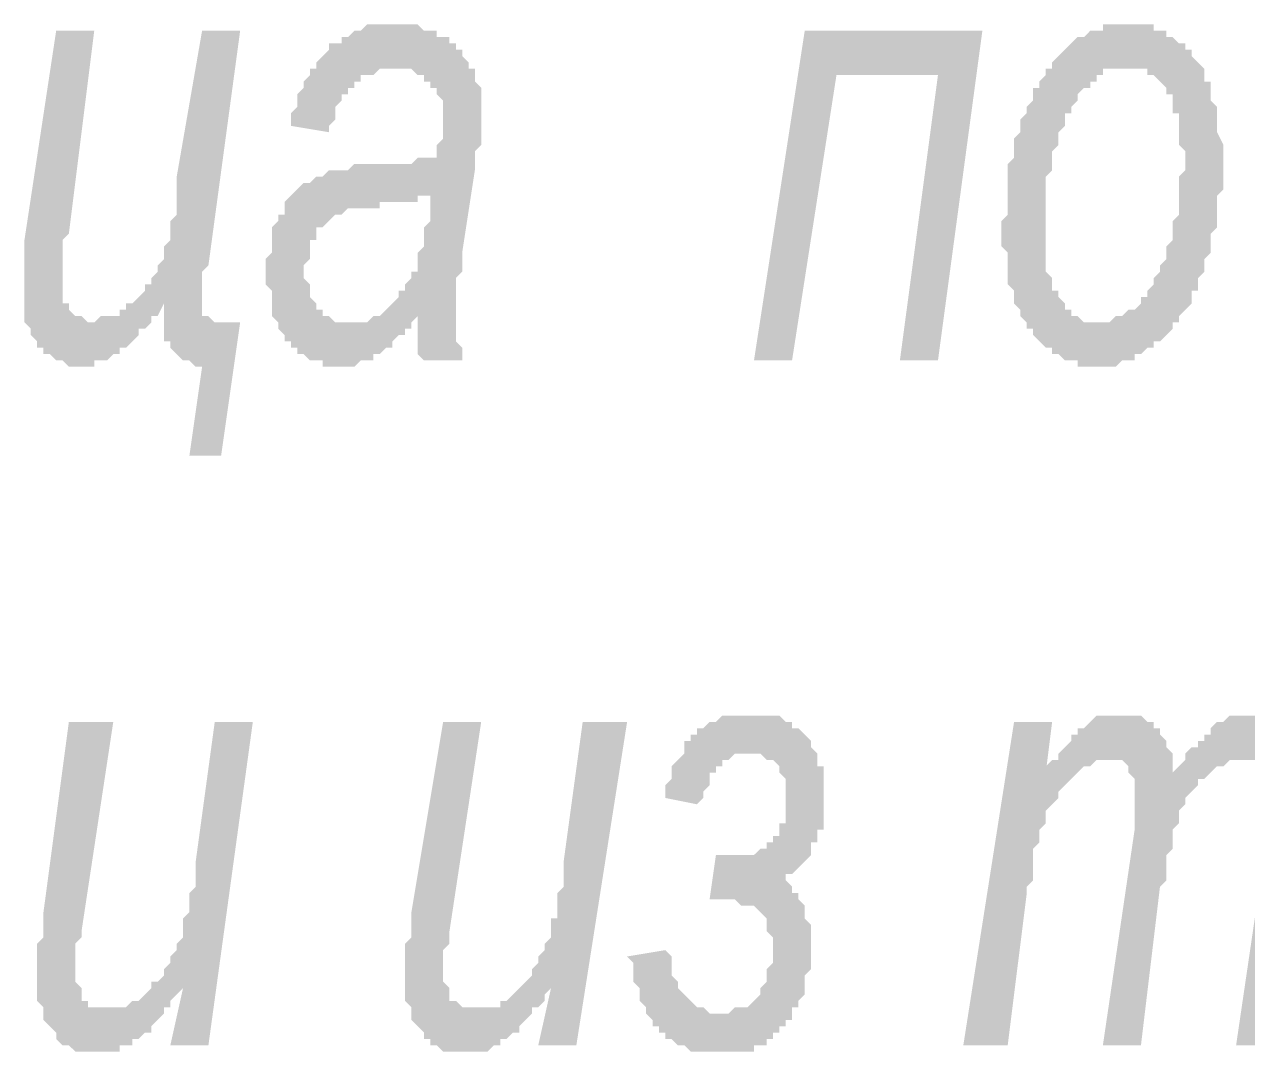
# Model space of a CAD drawing. Header units: millimetres. Extents: x 1372 to 666090, y 1285 to 31551.
# Drawn here: x 506960 to 507764, y 5129 to 5805 of the extents above; entities that cross this region are included whole.
import ezdxf

# ---------------------------------------------------------------- set-up
doc = ezdxf.new("R2010")
doc.units = ezdxf.units.MM
doc.layers.add('PDF _75-АЗ Штамп', color=7, linetype='Continuous')

msp = doc.modelspace()

# ---------------------------------------------------------------- hatches: boundary and pattern name
at = {"layer": 'PDF _75-АЗ Штамп', "transparency": 33554559}
for points in [[(506980.93, 5800.69), (507005.96, 5800.69), (506989.28, 5667.21), (506985.11, 5663.04), (506985.11, 5658.87), (506985.11, 5650.52), (506985.11, 5646.35), (506985.11, 5642.18), (506985.11, 5642.18), (506985.11, 5638.01), (506985.11, 5633.84), (506985.11, 5629.67), (506985.11, 5625.5), (506985.11, 5621.32), (506989.28, 5621.32), (506989.28, 5617.15), (506989.28, 5617.15), (506993.45, 5612.98), (506993.45, 5612.98), (506997.62, 5612.98), (506997.62, 5612.98), (507001.79, 5608.81), (507005.96, 5608.81), (507005.96, 5608.81), (507010.13, 5612.98), (507014.3, 5612.98), (507014.3, 5612.98), (507018.48, 5612.98), (507022.65, 5612.98), (507022.65, 5617.15), (507026.82, 5617.15), (507026.82, 5621.32), (507030.99, 5621.32), (507035.16, 5625.5), (507035.16, 5625.5), (507039.33, 5629.67), (507039.33, 5633.84), (507043.5, 5633.84), (507043.5, 5638.01), (507047.67, 5642.18), (507047.67, 5642.18), (507047.67, 5646.35), (507047.67, 5646.35), (507051.84, 5650.52), (507051.84, 5650.52), (507051.84, 5654.69), (507051.84, 5658.87), (507051.84, 5658.87), (507056.02, 5663.04), (507056.02, 5667.21), (507056.02, 5671.38), (507056.02, 5675.55), (507060.19, 5679.72), (507060.19, 5683.89), (507060.19, 5692.23), (507060.19, 5696.41), (507060.19, 5700.58), (507060.19, 5704.75), (507076.87, 5800.69), (507101.9, 5800.69), (507081.04, 5646.35), (507076.87, 5642.18), (507076.87, 5633.84), (507076.87, 5629.67), (507076.87, 5625.5), (507076.87, 5625.5), (507076.87, 5621.32), (507076.87, 5621.32), (507076.87, 5617.15), (507076.87, 5617.15), (507076.87, 5612.98), (507081.04, 5612.98), (507085.21, 5608.81), (507085.21, 5608.81), (507101.9, 5608.81), (507089.39, 5521.22), (507068.53, 5521.22), (507076.87, 5579.61), (507072.7, 5579.61), (507068.53, 5583.78), (507068.53, 5583.78), (507064.36, 5583.78), (507064.36, 5583.78), (507060.19, 5587.96), (507060.19, 5587.96), (507056.02, 5592.13), (507056.02, 5596.3), (507051.84, 5596.3), (507051.84, 5600.47), (507051.84, 5604.64), (507051.84, 5608.81), (507051.84, 5612.98), (507051.84, 5617.15), (507051.84, 5621.32), (507051.84, 5621.32), (507047.67, 5612.98), (507043.5, 5612.98), (507043.5, 5608.81), (507039.33, 5604.64), (507035.16, 5604.64), (507035.16, 5600.47), (507030.99, 5596.3), (507030.99, 5596.3), (507026.82, 5592.13), (507022.65, 5592.13), (507022.65, 5587.96), (507018.48, 5587.96), (507018.48, 5587.96), (507014.3, 5583.78), (507014.3, 5583.78), (507010.13, 5583.78), (507005.96, 5583.78), (507005.96, 5579.61), (507001.79, 5579.61), (507001.79, 5579.61), (506997.62, 5579.61), (506997.62, 5579.61), (506993.45, 5579.61), (506989.28, 5579.61), (506989.28, 5579.61), (506985.11, 5583.78), (506980.93, 5583.78), (506980.93, 5583.78), (506976.76, 5587.96), (506972.59, 5587.96), (506972.59, 5592.13), (506968.42, 5592.13), (506968.42, 5592.13), (506968.42, 5596.3), (506964.25, 5600.47), (506964.25, 5600.47), (506964.25, 5604.64), (506960.08, 5608.81), (506960.08, 5612.98), (506960.08, 5617.15), (506960.08, 5621.32), (506960.08, 5625.5), (506960.08, 5629.67), (506960.08, 5633.84), (506960.08, 5633.84), (506960.08, 5638.01), (506960.08, 5642.18), (506960.08, 5646.35), (506960.08, 5650.52), (506960.08, 5654.69), (506960.08, 5658.87), (506960.08, 5663.04)], [(507473.13, 5800.69), (507589.93, 5800.69), (507560.73, 5583.78), (507535.7, 5583.78), (507560.73, 5771.49), (507493.99, 5771.49), (507464.79, 5583.78), (507439.76, 5583.78)], [(507402.22, 5291.8), (507381.37, 5295.97), (507381.37, 5300.14), (507381.37, 5304.32), (507385.54, 5308.49), (507385.54, 5312.66), (507385.54, 5316.83), (507389.71, 5321), (507389.71, 5321), (507393.88, 5325.17), (507393.88, 5329.34), (507393.88, 5333.51), (507398.05, 5333.51), (507398.05, 5337.68), (507402.22, 5337.68), (507402.22, 5341.86), (507406.39, 5341.86), (507406.39, 5341.86), (507410.57, 5346.03), (507410.57, 5346.03), (507414.74, 5346.03), (507418.91, 5350.2), (507418.91, 5350.2), (507423.08, 5350.2), (507427.25, 5350.2), (507427.25, 5350.2), (507431.42, 5350.2), (507435.59, 5350.2), (507439.76, 5350.2), (507439.76, 5350.2), (507443.94, 5350.2), (507448.11, 5350.2), (507452.28, 5350.2), (507452.28, 5350.2), (507456.45, 5350.2), (507460.62, 5346.03), (507460.62, 5346.03), (507464.79, 5346.03), (507464.79, 5341.86), (507468.96, 5341.86), (507468.96, 5341.86), (507473.13, 5337.68), (507473.13, 5337.68), (507477.3, 5333.51), (507477.3, 5333.51), (507477.3, 5329.34), (507481.48, 5325.17), (507481.48, 5321), (507481.48, 5316.83), (507485.65, 5316.83), (507485.65, 5312.66), (507485.65, 5308.49), (507485.65, 5304.32), (507485.65, 5300.14), (507485.65, 5295.97), (507485.65, 5291.8), (507485.65, 5287.63), (507485.65, 5283.46), (507485.65, 5279.29), (507485.65, 5275.12), (507481.48, 5275.12), (507481.48, 5270.95), (507481.48, 5266.77), (507477.3, 5266.77), (507477.3, 5262.6), (507477.3, 5258.43), (507473.13, 5254.26), (507473.13, 5254.26), (507468.96, 5250.09), (507468.96, 5250.09), (507464.79, 5245.92), (507460.62, 5245.92), (507460.62, 5241.75), (507460.62, 5241.75), (507460.62, 5241.75), (507464.79, 5237.58), (507464.79, 5233.41), (507468.96, 5233.41), (507468.96, 5229.23), (507473.13, 5225.06), (507473.13, 5220.89), (507473.13, 5220.89), (507473.13, 5216.72), (507477.3, 5212.55), (507477.3, 5208.38), (507477.3, 5204.21), (507477.3, 5200.04), (507477.3, 5195.86), (507477.3, 5191.69), (507477.3, 5187.52), (507477.3, 5187.52), (507477.3, 5183.35), (507473.13, 5179.18), (507473.13, 5175.01), (507473.13, 5170.84), (507473.13, 5166.67), (507468.96, 5162.49), (507468.96, 5158.32), (507464.79, 5158.32), (507464.79, 5154.15), (507464.79, 5149.98), (507460.62, 5149.98), (507460.62, 5145.81), (507456.45, 5145.81), (507456.45, 5141.64), (507452.28, 5141.64), (507452.28, 5137.47), (507448.11, 5137.47), (507448.11, 5133.3), (507443.94, 5133.3), (507439.76, 5133.3), (507439.76, 5129.13), (507435.59, 5129.13), (507431.42, 5129.13), (507431.42, 5129.13), (507427.25, 5129.13), (507423.08, 5129.13), (507418.91, 5129.13), (507418.91, 5129.13), (507418.91, 5129.13), (507414.74, 5129.13), (507410.57, 5129.13), (507406.39, 5129.13), (507406.39, 5129.13), (507402.22, 5129.13), (507398.05, 5129.13), (507398.05, 5129.13), (507393.88, 5133.3), (507389.71, 5133.3), (507389.71, 5133.3), (507385.54, 5137.47), (507385.54, 5137.47), (507381.37, 5137.47), (507381.37, 5141.64), (507377.2, 5141.64), (507377.2, 5145.81), (507373.03, 5145.81), (507373.03, 5149.98), (507373.03, 5149.98), (507368.85, 5154.15), (507368.85, 5158.32), (507364.68, 5162.49), (507364.68, 5162.49), (507364.68, 5166.67), (507364.68, 5170.84), (507360.51, 5175.01), (507360.51, 5179.18), (507360.51, 5179.18), (507360.51, 5183.35), (507360.51, 5187.52), (507356.34, 5191.69), (507381.37, 5195.86), (507385.54, 5191.69), (507385.54, 5187.52), (507385.54, 5183.35), (507385.54, 5179.18), (507389.71, 5175.01), (507389.71, 5175.01), (507389.71, 5170.84), (507393.88, 5166.67), (507393.88, 5166.67), (507398.05, 5162.49), (507398.05, 5162.49), (507402.22, 5158.32), (507402.22, 5158.32), (507406.39, 5158.32), (507406.39, 5158.32), (507410.57, 5154.15), (507414.74, 5154.15), (507414.74, 5154.15), (507418.91, 5154.15), (507423.08, 5154.15), (507423.08, 5154.15), (507427.25, 5158.32), (507431.42, 5158.32), (507431.42, 5158.32), (507435.59, 5158.32), (507439.76, 5162.49), (507439.76, 5162.49), (507443.94, 5166.67), (507443.94, 5170.84), (507443.94, 5170.84), (507448.11, 5175.01), (507448.11, 5179.18), (507448.11, 5183.35), (507452.28, 5187.52), (507452.28, 5191.69), (507452.28, 5195.86), (507452.28, 5195.86), (507452.28, 5200.04), (507452.28, 5204.21), (507448.11, 5208.38), (507448.11, 5212.55), (507448.11, 5212.55), (507448.11, 5216.72), (507443.94, 5220.89), (507443.94, 5220.89), (507439.76, 5225.06), (507435.59, 5225.06), (507435.59, 5225.06), (507431.42, 5225.06), (507431.42, 5225.06), (507427.25, 5229.23), (507427.25, 5229.23), (507423.08, 5229.23), (507418.91, 5229.23), (507418.91, 5229.23), (507414.74, 5229.23), (507410.57, 5229.23), (507410.57, 5229.23), (507414.74, 5258.43), (507418.91, 5258.43), (507418.91, 5258.43), (507418.91, 5258.43), (507423.08, 5258.43), (507427.25, 5258.43), (507431.42, 5258.43), (507435.59, 5258.43), (507435.59, 5258.43), (507439.76, 5258.43), (507443.94, 5262.6), (507443.94, 5262.6), (507448.11, 5262.6), (507448.11, 5266.77), (507452.28, 5266.77), (507452.28, 5270.95), (507456.45, 5270.95), (507456.45, 5275.12), (507456.45, 5279.29), (507460.62, 5279.29), (507460.62, 5283.46), (507460.62, 5287.63), (507460.62, 5291.8), (507460.62, 5295.97), (507460.62, 5300.14), (507460.62, 5304.32), (507460.62, 5308.49), (507456.45, 5312.66), (507456.45, 5312.66), (507456.45, 5316.83), (507456.45, 5316.83), (507452.28, 5321), (507452.28, 5321), (507448.11, 5321), (507443.94, 5325.17), (507443.94, 5325.17), (507439.76, 5325.17), (507435.59, 5325.17), (507435.59, 5325.17), (507431.42, 5325.17), (507427.25, 5325.17), (507427.25, 5325.17), (507423.08, 5321), (507418.91, 5321), (507418.91, 5321), (507418.91, 5316.83), (507414.74, 5316.83), (507414.74, 5312.66), (507410.57, 5312.66), (507410.57, 5308.49), (507410.57, 5304.32), (507406.39, 5300.14), (507406.39, 5295.97), (507402.22, 5291.8)], [(507577.41, 5133.3), (507610.78, 5346.03), (507635.81, 5346.03), (507631.64, 5312.66), (507631.64, 5316.83), (507635.81, 5321), (507639.98, 5321), (507639.98, 5325.17), (507644.15, 5329.34), (507644.15, 5329.34), (507648.32, 5333.51), (507648.32, 5337.68), (507652.49, 5337.68), (507652.49, 5341.86), (507656.67, 5341.86), (507656.67, 5341.86), (507660.84, 5346.03), (507660.84, 5346.03), (507665.01, 5350.2), (507669.18, 5350.2), (507669.18, 5350.2), (507673.35, 5350.2), (507677.52, 5350.2), (507677.52, 5350.2), (507681.69, 5350.2), (507685.86, 5350.2), (507685.86, 5350.2), (507690.04, 5350.2), (507694.21, 5350.2), (507694.21, 5350.2), (507698.38, 5346.03), (507702.55, 5346.03), (507702.55, 5341.86), (507706.72, 5341.86), (507706.72, 5337.68), (507706.72, 5337.68), (507710.89, 5333.51), (507710.89, 5329.34), (507715.06, 5325.17), (507715.06, 5321), (507715.06, 5316.83), (507715.06, 5312.66), (507715.06, 5312.66), (507719.23, 5316.83), (507719.23, 5316.83), (507723.4, 5321), (507723.4, 5325.17), (507727.58, 5329.34), (507731.75, 5329.34), (507731.75, 5333.51), (507735.92, 5333.51), (507735.92, 5337.68), (507740.09, 5337.68), (507740.09, 5341.86), (507740.09, 5341.86), (507744.26, 5346.03), (507748.43, 5346.03), (507748.43, 5346.03), (507752.6, 5350.2), (507756.77, 5350.2), (507756.77, 5350.2), (507760.95, 5350.2), (507765.12, 5350.2), (507765.12, 5350.2), (507769.29, 5350.2), (507773.46, 5350.2), (507773.46, 5350.2), (507777.63, 5350.2), (507781.8, 5350.2), (507781.8, 5350.2), (507785.97, 5346.03), (507790.14, 5346.03), (507790.14, 5346.03), (507794.31, 5341.86), (507794.31, 5341.86), (507798.49, 5337.68), (507798.49, 5337.68), (507798.49, 5333.51), (507802.66, 5329.34), (507802.66, 5325.17), (507802.66, 5325.17), (507802.66, 5321), (507806.83, 5316.83), (507806.83, 5312.66), (507806.83, 5308.49), (507806.83, 5304.32), (507806.83, 5300.14), (507806.83, 5295.97), (507806.83, 5295.97), (507806.83, 5291.8), (507802.66, 5287.63), (507802.66, 5279.29), (507802.66, 5275.12), (507802.66, 5270.95), (507802.66, 5270.95), (507781.8, 5133.3), (507756.77, 5133.3), (507777.63, 5275.12), (507777.63, 5279.29), (507777.63, 5283.46), (507777.63, 5287.63), (507777.63, 5291.8), (507781.8, 5295.97), (507781.8, 5300.14), (507781.8, 5300.14), (507781.8, 5304.32), (507777.63, 5308.49), (507777.63, 5312.66), (507777.63, 5312.66), (507773.46, 5316.83), (507773.46, 5316.83), (507769.29, 5321), (507769.29, 5321), (507765.12, 5321), (507760.95, 5321), (507760.95, 5321), (507760.95, 5321), (507756.77, 5321), (507752.6, 5321), (507752.6, 5321), (507748.43, 5316.83), (507744.26, 5316.83), (507744.26, 5316.83), (507740.09, 5312.66), (507740.09, 5312.66), (507735.92, 5308.49), (507731.75, 5308.49), (507731.75, 5304.32), (507727.58, 5300.14), (507727.58, 5300.14), (507723.4, 5295.97), (507723.4, 5291.8), (507723.4, 5291.8), (507719.23, 5287.63), (507719.23, 5287.63), (507719.23, 5283.46), (507719.23, 5279.29), (507719.23, 5279.29), (507715.06, 5275.12), (507715.06, 5270.95), (507715.06, 5266.77), (507715.06, 5262.6), (507710.89, 5258.43), (507710.89, 5254.26), (507710.89, 5250.09), (507710.89, 5245.92), (507710.89, 5241.75), (507706.72, 5237.58), (507694.21, 5133.3), (507669.18, 5133.3), (507690.04, 5275.12), (507690.04, 5283.46), (507690.04, 5287.63), (507690.04, 5291.8), (507690.04, 5295.97), (507690.04, 5295.97), (507690.04, 5300.14), (507690.04, 5304.32), (507690.04, 5308.49), (507690.04, 5308.49), (507685.86, 5312.66), (507685.86, 5316.83), (507685.86, 5316.83), (507681.69, 5321), (507677.52, 5321), (507677.52, 5321), (507673.35, 5321), (507673.35, 5321), (507669.18, 5321), (507665.01, 5321), (507665.01, 5321), (507660.84, 5316.83), (507656.67, 5316.83), (507656.67, 5316.83), (507652.49, 5312.66), (507652.49, 5312.66), (507648.32, 5308.49), (507648.32, 5308.49), (507644.15, 5304.32), (507644.15, 5304.32), (507639.98, 5300.14), (507639.98, 5295.97), (507635.81, 5291.8), (507635.81, 5291.8), (507631.64, 5287.63), (507631.64, 5283.46), (507631.64, 5283.46), (507631.64, 5279.29), (507627.47, 5275.12), (507627.47, 5270.95), (507627.47, 5266.77), (507627.47, 5266.77), (507623.3, 5262.6), (507623.3, 5258.43), (507623.3, 5254.26), (507623.3, 5250.09), (507623.3, 5241.75), (507619.12, 5237.58), (507619.12, 5233.41), (507619.12, 5233.41), (507606.61, 5133.3)], [(507064.36, 5170.84), (507060.19, 5166.67), (507056.02, 5162.49), (507056.02, 5158.32), (507051.84, 5158.32), (507051.84, 5154.15), (507047.67, 5149.98), (507047.67, 5149.98), (507043.5, 5145.81), (507043.5, 5141.64), (507039.33, 5141.64), (507035.16, 5137.47), (507035.16, 5137.47), (507030.99, 5137.47), (507030.99, 5133.3), (507026.82, 5133.3), (507022.65, 5133.3), (507022.65, 5129.13), (507018.48, 5129.13), (507018.48, 5129.13), (507014.3, 5129.13), (507014.3, 5129.13), (507010.13, 5129.13), (507005.96, 5129.13), (507005.96, 5129.13), (507005.96, 5129.13), (507001.79, 5129.13), (506997.62, 5129.13), (506993.45, 5129.13), (506993.45, 5129.13), (506989.28, 5133.3), (506989.28, 5133.3), (506985.11, 5133.3), (506980.93, 5137.47), (506980.93, 5137.47), (506980.93, 5141.64), (506976.76, 5145.81), (506976.76, 5145.81), (506972.59, 5149.98), (506972.59, 5154.15), (506972.59, 5158.32), (506968.42, 5162.49), (506968.42, 5166.67), (506968.42, 5170.84), (506968.42, 5175.01), (506968.42, 5175.01), (506968.42, 5179.18), (506968.42, 5183.35), (506968.42, 5183.35), (506968.42, 5187.52), (506968.42, 5191.69), (506968.42, 5195.86), (506968.42, 5200.04), (506972.59, 5204.21), (506972.59, 5208.38), (506972.59, 5216.72), (506972.59, 5220.89), (506972.59, 5220.89), (506989.28, 5346.03), (507018.48, 5346.03), (506997.62, 5208.38), (506997.62, 5204.21), (506993.45, 5200.04), (506993.45, 5195.86), (506993.45, 5191.69), (506993.45, 5187.52), (506993.45, 5183.35), (506993.45, 5183.35), (506993.45, 5179.18), (506993.45, 5175.01), (506997.62, 5170.84), (506997.62, 5166.67), (506997.62, 5162.49), (506997.62, 5162.49), (507001.79, 5162.49), (507001.79, 5158.32), (507005.96, 5158.32), (507010.13, 5158.32), (507010.13, 5158.32), (507014.3, 5158.32), (507018.48, 5158.32), (507018.48, 5158.32), (507022.65, 5158.32), (507026.82, 5158.32), (507026.82, 5158.32), (507030.99, 5162.49), (507035.16, 5162.49), (507035.16, 5162.49), (507039.33, 5166.67), (507039.33, 5166.67), (507043.5, 5170.84), (507043.5, 5175.01), (507047.67, 5175.01), (507051.84, 5179.18), (507051.84, 5183.35), (507051.84, 5183.35), (507056.02, 5187.52), (507056.02, 5191.69), (507060.19, 5195.86), (507060.19, 5195.86), (507060.19, 5200.04), (507064.36, 5204.21), (507064.36, 5208.38), (507064.36, 5212.55), (507064.36, 5216.72), (507064.36, 5216.72), (507068.53, 5220.89), (507068.53, 5225.06), (507068.53, 5225.06), (507068.53, 5229.23), (507068.53, 5233.41), (507072.7, 5237.58), (507072.7, 5245.92), (507072.7, 5250.09), (507072.7, 5254.26), (507085.21, 5346.03), (507110.24, 5346.03), (507081.04, 5133.3), (507056.02, 5133.3)], [(507306.29, 5170.84), (507302.12, 5166.67), (507302.12, 5162.49), (507297.94, 5158.32), (507293.77, 5158.32), (507293.77, 5154.15), (507289.6, 5149.98), (507289.6, 5149.98), (507285.43, 5145.81), (507285.43, 5141.64), (507281.26, 5141.64), (507277.09, 5137.47), (507277.09, 5137.47), (507272.92, 5137.47), (507272.92, 5133.3), (507268.75, 5133.3), (507268.75, 5133.3), (507264.57, 5129.13), (507260.4, 5129.13), (507260.4, 5129.13), (507256.23, 5129.13), (507256.23, 5129.13), (507252.06, 5129.13), (507247.89, 5129.13), (507247.89, 5129.13), (507247.89, 5129.13), (507243.72, 5129.13), (507239.55, 5129.13), (507239.55, 5129.13), (507235.38, 5129.13), (507231.21, 5133.3), (507231.21, 5133.3), (507227.03, 5133.3), (507227.03, 5137.47), (507222.86, 5137.47), (507222.86, 5141.64), (507218.69, 5145.81), (507218.69, 5145.81), (507214.52, 5149.98), (507214.52, 5154.15), (507214.52, 5158.32), (507210.35, 5162.49), (507210.35, 5166.67), (507210.35, 5170.84), (507210.35, 5175.01), (507210.35, 5175.01), (507210.35, 5179.18), (507210.35, 5183.35), (507210.35, 5183.35), (507210.35, 5187.52), (507210.35, 5191.69), (507210.35, 5195.86), (507210.35, 5200.04), (507214.52, 5204.21), (507214.52, 5208.38), (507214.52, 5216.72), (507214.52, 5220.89), (507214.52, 5220.89), (507235.38, 5346.03), (507260.4, 5346.03), (507239.55, 5208.38), (507239.55, 5204.21), (507239.55, 5200.04), (507235.38, 5195.86), (507235.38, 5191.69), (507235.38, 5187.52), (507235.38, 5183.35), (507235.38, 5183.35), (507235.38, 5179.18), (507235.38, 5175.01), (507239.55, 5170.84), (507239.55, 5166.67), (507239.55, 5162.49), (507243.72, 5162.49), (507243.72, 5162.49), (507247.89, 5158.32), (507247.89, 5158.32), (507252.06, 5158.32), (507256.23, 5158.32), (507256.23, 5158.32), (507260.4, 5158.32), (507264.57, 5158.32), (507264.57, 5158.32), (507268.75, 5158.32), (507272.92, 5158.32), (507272.92, 5162.49), (507277.09, 5162.49), (507277.09, 5162.49), (507281.26, 5166.67), (507281.26, 5166.67), (507285.43, 5170.84), (507289.6, 5175.01), (507289.6, 5175.01), (507293.77, 5179.18), (507293.77, 5183.35), (507293.77, 5183.35), (507297.94, 5187.52), (507297.94, 5191.69), (507302.12, 5195.86), (507302.12, 5195.86), (507302.12, 5200.04), (507306.29, 5204.21), (507306.29, 5208.38), (507306.29, 5212.55), (507306.29, 5216.72), (507310.46, 5216.72), (507310.46, 5220.89), (507310.46, 5225.06), (507310.46, 5225.06), (507310.46, 5229.23), (507310.46, 5233.41), (507314.63, 5237.58), (507314.63, 5245.92), (507314.63, 5250.09), (507314.63, 5254.26), (507327.14, 5346.03), (507356.34, 5346.03), (507322.97, 5133.3), (507297.94, 5133.3)]]:
    msp.add_hatch(color=256, dxfattribs=at).paths.add_polyline_path(points)
h = msp.add_hatch(color=256, dxfattribs=at)
h.paths.add_polyline_path([(507218.69, 5612.98), (507214.52, 5608.81), (507214.52, 5604.64), (507210.35, 5604.64), (507210.35, 5600.47), (507206.18, 5600.47), (507202.01, 5596.3), (507202.01, 5592.13), (507197.84, 5592.13), (507197.84, 5592.13), (507193.66, 5587.96), (507193.66, 5587.96), (507189.49, 5587.96), (507189.49, 5583.78), (507185.32, 5583.78), (507181.15, 5583.78), (507181.15, 5583.78), (507176.98, 5579.61), (507172.81, 5579.61), (507168.64, 5579.61), (507168.64, 5579.61), (507164.47, 5579.61), (507164.47, 5579.61), (507160.3, 5579.61), (507156.12, 5579.61), (507156.12, 5583.78), (507151.95, 5583.78), (507147.78, 5583.78), (507147.78, 5583.78), (507143.61, 5587.96), (507139.44, 5587.96), (507139.44, 5592.13), (507135.27, 5592.13), (507135.27, 5596.3), (507131.1, 5596.3), (507131.1, 5600.47), (507126.93, 5604.64), (507126.93, 5608.81), (507126.93, 5608.81), (507122.75, 5612.98), (507122.75, 5617.15), (507122.75, 5621.32), (507122.75, 5625.5), (507122.75, 5629.67), (507118.58, 5633.84), (507118.58, 5638.01), (507118.58, 5642.18), (507118.58, 5642.18), (507118.58, 5646.35), (507118.58, 5650.52), (507122.75, 5654.69), (507122.75, 5658.87), (507122.75, 5663.04), (507122.75, 5667.21), (507122.75, 5671.38), (507126.93, 5675.55), (507126.93, 5675.55), (507126.93, 5679.72), (507131.1, 5679.72), (507131.1, 5683.89), (507131.1, 5688.06), (507135.27, 5692.23), (507135.27, 5692.23), (507139.44, 5696.41), (507139.44, 5696.41), (507143.61, 5700.58), (507143.61, 5700.58), (507147.78, 5700.58), (507151.95, 5704.75), (507151.95, 5704.75), (507156.12, 5704.75), (507160.3, 5708.92), (507160.3, 5708.92), (507164.47, 5708.92), (507164.47, 5708.92), (507168.64, 5708.92), (507168.64, 5708.92), (507172.81, 5708.92), (507172.81, 5708.92), (507176.98, 5713.09), (507181.15, 5713.09), (507185.32, 5713.09), (507189.49, 5713.09), (507189.49, 5713.09), (507193.66, 5713.09), (507197.84, 5713.09), (507202.01, 5713.09), (507206.18, 5713.09), (507206.18, 5713.09), (507210.35, 5713.09), (507214.52, 5713.09), (507218.69, 5717.26), (507218.69, 5717.26), (507222.86, 5717.26), (507227.03, 5717.26), (507227.03, 5717.26), (507231.21, 5717.26), (507231.21, 5721.43), (507231.21, 5721.43), (507231.21, 5725.6), (507235.38, 5729.78), (507235.38, 5733.95), (507235.38, 5738.12), (507235.38, 5742.29), (507235.38, 5746.46), (507235.38, 5746.46), (507235.38, 5750.63), (507235.38, 5754.8), (507231.21, 5758.97), (507231.21, 5758.97), (507231.21, 5763.14), (507227.03, 5763.14), (507227.03, 5767.32), (507222.86, 5767.32), (507222.86, 5771.49), (507218.69, 5771.49), (507218.69, 5771.49), (507214.52, 5775.66), (507210.35, 5775.66), (507206.18, 5775.66), (507206.18, 5775.66), (507202.01, 5775.66), (507197.84, 5775.66), (507193.66, 5775.66), (507193.66, 5775.66), (507189.49, 5771.49), (507185.32, 5771.49), (507185.32, 5771.49), (507181.15, 5771.49), (507181.15, 5767.32), (507176.98, 5767.32), (507176.98, 5763.14), (507172.81, 5763.14), (507172.81, 5758.97), (507168.64, 5758.97), (507168.64, 5754.8), (507164.47, 5750.63), (507164.47, 5746.46), (507164.47, 5742.29), (507160.3, 5738.12), (507160.3, 5738.12), (507160.3, 5733.95), (507135.27, 5738.12), (507135.27, 5742.29), (507135.27, 5746.46), (507139.44, 5750.63), (507139.44, 5754.8), (507139.44, 5758.97), (507143.61, 5763.14), (507143.61, 5767.32), (507143.61, 5767.32), (507147.78, 5771.49), (507147.78, 5775.66), (507151.95, 5775.66), (507151.95, 5779.83), (507156.12, 5784), (507156.12, 5784), (507160.3, 5788.17), (507160.3, 5788.17), (507160.3, 5792.34), (507164.47, 5792.34), (507168.64, 5792.34), (507168.64, 5796.51), (507172.81, 5796.51), (507172.81, 5796.51), (507176.98, 5800.69), (507181.15, 5800.69), (507181.15, 5800.69), (507185.32, 5804.86), (507189.49, 5804.86), (507189.49, 5804.86), (507193.66, 5804.86), (507197.84, 5804.86), (507202.01, 5804.86), (507202.01, 5804.86), (507202.01, 5804.86), (507206.18, 5804.86), (507210.35, 5804.86), (507214.52, 5804.86), (507214.52, 5804.86), (507218.69, 5804.86), (507222.86, 5800.69), (507222.86, 5800.69), (507227.03, 5800.69), (507231.21, 5800.69), (507231.21, 5796.51), (507235.38, 5796.51), (507239.55, 5796.51), (507239.55, 5792.34), (507243.72, 5792.34), (507243.72, 5788.17), (507247.89, 5788.17), (507247.89, 5788.17), (507247.89, 5784), (507252.06, 5779.83), (507252.06, 5775.66), (507256.23, 5775.66), (507256.23, 5771.49), (507256.23, 5767.32), (507260.4, 5763.14), (507260.4, 5758.97), (507260.4, 5754.8), (507260.4, 5750.63), (507260.4, 5750.63), (507260.4, 5746.46), (507260.4, 5742.29), (507260.4, 5738.12), (507260.4, 5733.95), (507260.4, 5729.78), (507260.4, 5725.6), (507256.23, 5721.43), (507256.23, 5717.26), (507256.23, 5713.09), (507256.23, 5708.92), (507247.89, 5654.69), (507247.89, 5650.52), (507247.89, 5646.35), (507247.89, 5642.18), (507243.72, 5638.01), (507243.72, 5633.84), (507243.72, 5629.67), (507243.72, 5625.5), (507243.72, 5621.32), (507243.72, 5617.15), (507243.72, 5612.98), (507243.72, 5612.98), (507243.72, 5612.98), (507243.72, 5608.81), (507243.72, 5604.64), (507243.72, 5600.47), (507243.72, 5596.3), (507247.89, 5592.13), (507247.89, 5587.96), (507247.89, 5583.78), (507222.86, 5583.78), (507218.69, 5587.96), (507218.69, 5592.13), (507218.69, 5596.3), (507218.69, 5600.47), (507218.69, 5604.64), (507218.69, 5608.81), (507218.69, 5612.98)], flags=0)
h.paths.add_polyline_path([(507227.03, 5692.23), (507227.03, 5692.23), (507222.86, 5692.23), (507218.69, 5692.23), (507218.69, 5688.06), (507214.52, 5688.06), (507214.52, 5688.06), (507210.35, 5688.06), (507210.35, 5688.06), (507206.18, 5688.06), (507202.01, 5688.06), (507202.01, 5688.06), (507197.84, 5688.06), (507193.66, 5688.06), (507193.66, 5683.89), (507189.49, 5683.89), (507185.32, 5683.89), (507181.15, 5683.89), (507176.98, 5683.89), (507176.98, 5683.89), (507172.81, 5683.89), (507168.64, 5679.72), (507168.64, 5679.72), (507164.47, 5679.72), (507164.47, 5679.72), (507164.47, 5679.72), (507160.3, 5675.55), (507160.3, 5675.55), (507156.12, 5671.38), (507151.95, 5671.38), (507151.95, 5667.21), (507151.95, 5667.21), (507151.95, 5663.04), (507147.78, 5663.04), (507147.78, 5658.87), (507147.78, 5654.69), (507147.78, 5650.52), (507143.61, 5646.35), (507143.61, 5642.18), (507143.61, 5638.01), (507147.78, 5633.84), (507147.78, 5633.84), (507147.78, 5629.67), (507147.78, 5625.5), (507151.95, 5621.32), (507151.95, 5617.15), (507151.95, 5617.15), (507156.12, 5617.15), (507156.12, 5612.98), (507160.3, 5612.98), (507160.3, 5612.98), (507164.47, 5608.81), (507168.64, 5608.81), (507168.64, 5608.81), (507172.81, 5608.81), (507172.81, 5608.81), (507176.98, 5608.81), (507181.15, 5608.81), (507181.15, 5608.81), (507185.32, 5608.81), (507189.49, 5612.98), (507189.49, 5612.98), (507193.66, 5612.98), (507197.84, 5617.15), (507197.84, 5617.15), (507202.01, 5621.32), (507202.01, 5621.32), (507206.18, 5625.5), (507206.18, 5629.67), (507210.35, 5629.67), (507210.35, 5633.84), (507214.52, 5638.01), (507214.52, 5642.18), (507218.69, 5642.18), (507218.69, 5646.35), (507218.69, 5646.35), (507218.69, 5650.52), (507218.69, 5654.69), (507222.86, 5658.87), (507222.86, 5663.04), (507222.86, 5663.04), (507222.86, 5667.21), (507222.86, 5671.38), (507227.03, 5675.55), (507227.03, 5683.89), (507227.03, 5688.06), (507227.03, 5692.23), (507227.03, 5692.23)], flags=0)
h = msp.add_hatch(color=256, dxfattribs=at)
h.paths.add_polyline_path([(507602.44, 5667.21), (507602.44, 5671.38), (507602.44, 5675.55), (507606.61, 5679.72), (507606.61, 5683.89), (507606.61, 5688.06), (507606.61, 5692.23), (507606.61, 5696.41), (507606.61, 5700.58), (507606.61, 5704.75), (507606.61, 5708.92), (507606.61, 5713.09), (507610.78, 5717.26), (507610.78, 5721.43), (507610.78, 5725.6), (507610.78, 5729.78), (507610.78, 5729.78), (507614.95, 5733.95), (507614.95, 5738.12), (507614.95, 5742.29), (507619.12, 5746.46), (507619.12, 5750.63), (507619.12, 5750.63), (507623.3, 5754.8), (507623.3, 5758.97), (507623.3, 5763.14), (507627.47, 5763.14), (507627.47, 5767.32), (507631.64, 5771.49), (507631.64, 5775.66), (507635.81, 5775.66), (507635.81, 5779.83), (507639.98, 5784), (507639.98, 5784), (507644.15, 5788.17), (507644.15, 5788.17), (507648.32, 5792.34), (507648.32, 5792.34), (507652.49, 5796.51), (507652.49, 5796.51), (507656.67, 5796.51), (507660.84, 5800.69), (507660.84, 5800.69), (507665.01, 5800.69), (507669.18, 5800.69), (507669.18, 5804.86), (507673.35, 5804.86), (507677.52, 5804.86), (507677.52, 5804.86), (507681.69, 5804.86), (507685.86, 5804.86), (507685.86, 5804.86), (507690.04, 5804.86), (507694.21, 5804.86), (507694.21, 5804.86), (507698.38, 5804.86), (507702.55, 5804.86), (507702.55, 5800.69), (507706.72, 5800.69), (507710.89, 5800.69), (507710.89, 5796.51), (507715.06, 5796.51), (507715.06, 5796.51), (507719.23, 5792.34), (507723.4, 5792.34), (507723.4, 5788.17), (507727.58, 5788.17), (507727.58, 5784), (507731.75, 5779.83), (507731.75, 5779.83), (507731.75, 5779.83), (507735.92, 5775.66), (507735.92, 5771.49), (507735.92, 5767.32), (507740.09, 5767.32), (507740.09, 5763.14), (507740.09, 5758.97), (507740.09, 5754.8), (507744.26, 5750.63), (507744.26, 5746.46), (507744.26, 5742.29), (507744.26, 5738.12), (507744.26, 5738.12), (507744.26, 5733.95), (507748.43, 5725.6), (507748.43, 5721.43), (507748.43, 5717.26), (507748.43, 5717.26), (507748.43, 5708.92), (507748.43, 5704.75), (507748.43, 5700.58), (507748.43, 5696.41), (507744.26, 5692.23), (507744.26, 5692.23), (507744.26, 5688.06), (507744.26, 5683.89), (507744.26, 5679.72), (507744.26, 5675.55), (507744.26, 5671.38), (507740.09, 5667.21), (507740.09, 5663.04), (507740.09, 5658.87), (507740.09, 5654.69), (507735.92, 5650.52), (507735.92, 5646.35), (507735.92, 5646.35), (507735.92, 5642.18), (507731.75, 5638.01), (507731.75, 5633.84), (507731.75, 5629.67), (507727.58, 5629.67), (507727.58, 5625.5), (507727.58, 5621.32), (507723.4, 5617.15), (507723.4, 5617.15), (507719.23, 5612.98), (507719.23, 5608.81), (507715.06, 5608.81), (507715.06, 5604.64), (507710.89, 5600.47), (507710.89, 5600.47), (507706.72, 5596.3), (507706.72, 5596.3), (507702.55, 5596.3), (507702.55, 5592.13), (507698.38, 5592.13), (507694.21, 5587.96), (507694.21, 5587.96), (507690.04, 5587.96), (507690.04, 5583.78), (507685.86, 5583.78), (507681.69, 5583.78), (507681.69, 5583.78), (507677.52, 5579.61), (507673.35, 5579.61), (507673.35, 5579.61), (507669.18, 5579.61), (507665.01, 5579.61), (507665.01, 5579.61), (507660.84, 5579.61), (507660.84, 5579.61), (507656.67, 5579.61), (507652.49, 5579.61), (507652.49, 5583.78), (507648.32, 5583.78), (507644.15, 5583.78), (507644.15, 5583.78), (507639.98, 5587.96), (507635.81, 5587.96), (507635.81, 5592.13), (507635.81, 5592.13), (507631.64, 5592.13), (507627.47, 5596.3), (507627.47, 5596.3), (507623.3, 5600.47), (507623.3, 5604.64), (507619.12, 5604.64), (507619.12, 5608.81), (507614.95, 5612.98), (507614.95, 5612.98), (507614.95, 5617.15), (507610.78, 5621.32), (507610.78, 5625.5), (507610.78, 5629.67), (507606.61, 5633.84), (507606.61, 5633.84), (507606.61, 5638.01), (507606.61, 5642.18), (507606.61, 5646.35), (507606.61, 5650.52), (507606.61, 5654.69), (507602.44, 5658.87), (507602.44, 5663.04), (507602.44, 5667.21)], flags=0)
h.paths.add_polyline_path([(507631.64, 5671.38), (507631.64, 5667.21), (507631.64, 5658.87), (507631.64, 5654.69), (507631.64, 5650.52), (507631.64, 5646.35), (507631.64, 5642.18), (507631.64, 5642.18), (507635.81, 5638.01), (507635.81, 5633.84), (507635.81, 5629.67), (507639.98, 5629.67), (507639.98, 5625.5), (507639.98, 5625.5), (507644.15, 5621.32), (507644.15, 5617.15), (507648.32, 5617.15), (507648.32, 5612.98), (507652.49, 5612.98), (507652.49, 5612.98), (507656.67, 5608.81), (507660.84, 5608.81), (507660.84, 5608.81), (507665.01, 5608.81), (507665.01, 5608.81), (507669.18, 5608.81), (507673.35, 5608.81), (507673.35, 5608.81), (507677.52, 5612.98), (507681.69, 5612.98), (507681.69, 5612.98), (507685.86, 5617.15), (507685.86, 5617.15), (507690.04, 5617.15), (507694.21, 5621.32), (507694.21, 5625.5), (507698.38, 5625.5), (507698.38, 5629.67), (507698.38, 5629.67), (507702.55, 5633.84), (507702.55, 5638.01), (507706.72, 5642.18), (507706.72, 5642.18), (507706.72, 5646.35), (507710.89, 5650.52), (507710.89, 5654.69), (507710.89, 5658.87), (507715.06, 5663.04), (507715.06, 5663.04), (507715.06, 5667.21), (507715.06, 5671.38), (507715.06, 5675.55), (507715.06, 5675.55), (507719.23, 5679.72), (507719.23, 5683.89), (507719.23, 5688.06), (507719.23, 5692.23), (507719.23, 5696.41), (507719.23, 5700.58), (507719.23, 5704.75), (507723.4, 5708.92), (507723.4, 5713.09), (507723.4, 5717.26), (507723.4, 5721.43), (507719.23, 5725.6), (507719.23, 5729.78), (507719.23, 5733.95), (507719.23, 5738.12), (507719.23, 5742.29), (507719.23, 5746.46), (507715.06, 5746.46), (507715.06, 5750.63), (507715.06, 5754.8), (507715.06, 5758.97), (507710.89, 5758.97), (507710.89, 5758.97), (507710.89, 5763.14), (507706.72, 5767.32), (507706.72, 5767.32), (507702.55, 5771.49), (507698.38, 5771.49), (507698.38, 5775.66), (507694.21, 5775.66), (507694.21, 5775.66), (507690.04, 5775.66), (507685.86, 5775.66), (507685.86, 5775.66), (507681.69, 5775.66), (507677.52, 5775.66), (507677.52, 5775.66), (507673.35, 5775.66), (507669.18, 5775.66), (507669.18, 5771.49), (507665.01, 5771.49), (507665.01, 5767.32), (507665.01, 5767.32), (507660.84, 5767.32), (507660.84, 5763.14), (507656.67, 5763.14), (507652.49, 5758.97), (507652.49, 5754.8), (507652.49, 5754.8), (507648.32, 5750.63), (507648.32, 5746.46), (507644.15, 5746.46), (507644.15, 5742.29), (507644.15, 5738.12), (507639.98, 5733.95), (507639.98, 5729.78), (507639.98, 5725.6), (507635.81, 5721.43), (507635.81, 5721.43), (507635.81, 5717.26), (507635.81, 5713.09), (507635.81, 5708.92), (507631.64, 5704.75), (507631.64, 5700.58), (507631.64, 5696.41), (507631.64, 5692.23), (507631.64, 5688.06), (507631.64, 5683.89), (507631.64, 5679.72), (507631.64, 5675.55), (507631.64, 5671.38), (507631.64, 5671.38)], flags=0)

doc.saveas('drawing.dxf')
